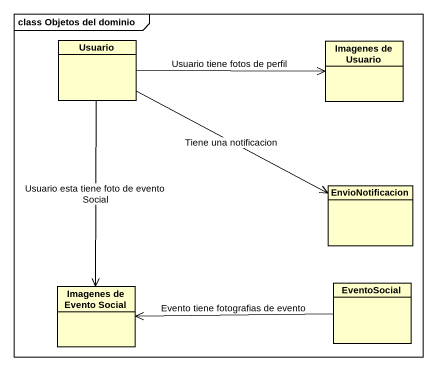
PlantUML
@startuml
mainframe class Objetos del dominio
hide circle
hide empty members
class Usuario
class "Imagenes de Usuario" as Imagenes_de_Usuario
class EnvioNotificacion
class "Imagenes de Evento Social" as Imagenes_de_Evento_Social
class EventoSocial
Usuario -right-> Imagenes_de_Usuario : Usuario tiene fotos de perfil
Usuario -right-> EnvioNotificacion : Tiene una notificacion
Usuario --> Imagenes_de_Evento_Social : Usuario esta tiene foto de evento Social
EventoSocial -left-> Imagenes_de_Evento_Social : Evento tiene fotografias de evento
@enduml
